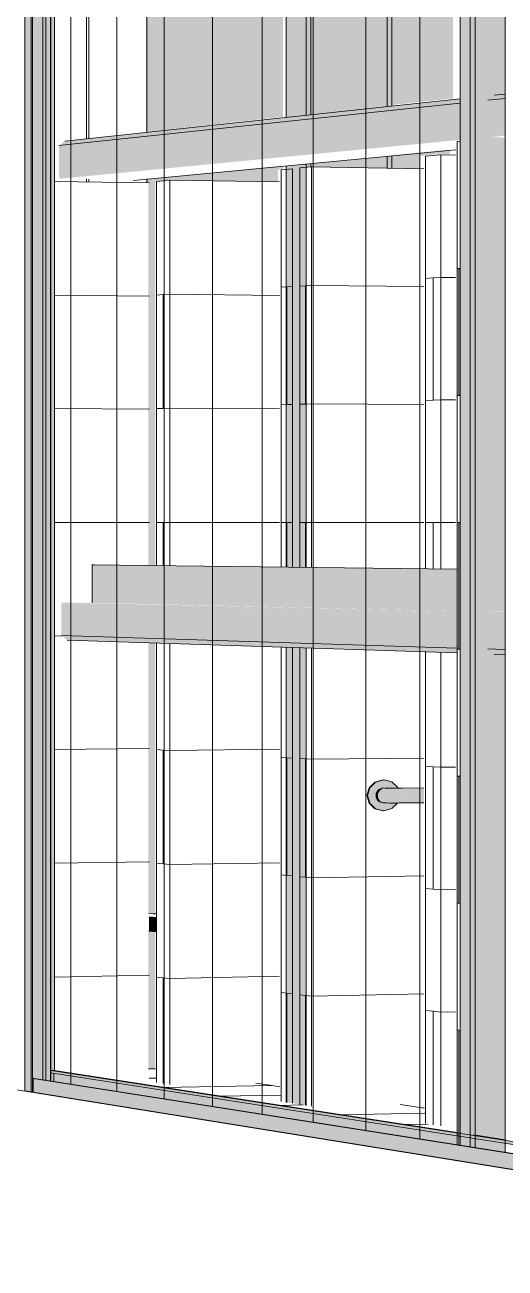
# Model space of a CAD drawing. Header units: inches. Extents: x -2804 to 58974, y -36095 to 66.
# Drawn here: x -2804.1557 to -2804.1077, y 59.9253 to 60.0498 of the extents above; entities that cross this region are included whole.
import ezdxf

# ---------------------------------------------------------------- set-up
doc = ezdxf.new("R2010")
doc.units = ezdxf.units.IN
doc.header["$MEASUREMENT"] = 0
for name, color, linetype, lineweight in [('A-FLOR', 192, 'Continuous', 13), ('A-FLOR-PATT', 8, 'Continuous', 13), ('A-GLAZ-CURT', 52, 'Continuous', 9), ('A-GLAZ-CWMG', 51, 'Continuous', 9), ('A-WALL', 113, 'Continuous', 13), ('A-WALL-PATT', 111, 'Continuous', 13), ('I-WALL', 2, 'Continuous', 13), ('L-SITE-WALL', 31, 'Continuous', 13), ('Q-SPCQ', 91, 'Continuous', 9), ('S-BEAM', 12, 'Continuous', 9), ('S-COLS', 52, 'Continuous', 9)]:
    doc.layers.add(name, color=color, linetype=linetype, lineweight=lineweight)

# ---------------------------------------------------------------- blocks, each defined once
blk = doc.blocks.new('FP_3-Entrance - Xcel')
at = {"layer": 'A-WALL-PATT', "lineweight": 9}
for p, q in [((-2804.14954, 60.0384), (-2804.14954, 60.07798)), ((-2804.14929, 60.03843), (-2804.14929, 60.07797)), ((-2804.14954, 60.03408), (-2804.14954, 60.03436)), ((-2804.14929, 60.03408), (-2804.14929, 60.03435))]:
    blk.add_line(p, q, dxfattribs=at)
blk = doc.blocks.new('FP_29-Entrance - Xcel')
at = {"layer": 'A-WALL-PATT', "lineweight": 9}
for p, q in [((-2804.11065, 59.93742), (-2804.11065, 60.08836)), ((-2804.1162, 59.93825), (-2804.1162, 60.08713)), ((-2804.12159, 59.9391), (-2804.12159, 60.08593)), ((-2804.12684, 59.93993), (-2804.12684, 60.08477)), ((-2804.13195, 59.94073), (-2804.13195, 60.08364)), ((-2804.14176, 59.94227), (-2804.14176, 60.08146)), ((-2804.13692, 59.94151), (-2804.13692, 60.08253)), ((-2804.14648, 59.94302), (-2804.14648, 60.08041)), ((-2804.15108, 59.94374), (-2804.15108, 60.07939))]:
    blk.add_line(p, q, dxfattribs=at)
blk = doc.blocks.new('FP_33-Entrance - Xcel')
at = {"layer": 'A-WALL-PATT', "color": 253, "lineweight": 9}
for p, q in [((-2804.11245, 60.0254), (-2804.1123, 60.02541)), ((-2804.1123, 60.02541), (-2804.11215, 60.02542)), ((-2804.1123, 60.02541), (-2804.1123, 60.02541)), ((-2804.1123, 60.01271), (-2804.1123, 60.02541)), ((-2804.11245, 60.0127), (-2804.1123, 60.01271)), ((-2804.1123, 60.01271), (-2804.1123, 60.01271)), ((-2804.1123, 60.01271), (-2804.11215, 60.01271)), ((-2804.11245, 60), (-2804.1123, 60)), ((-2804.1123, 60), (-2804.1123, 60)), ((-2804.1123, 60), (-2804.11215, 60)), ((-2804.1123, 59.98729), (-2804.1123, 60)), ((-2804.11245, 59.9873), (-2804.1123, 59.98729)), ((-2804.1123, 59.98729), (-2804.1123, 59.98729)), ((-2804.1123, 59.98729), (-2804.11215, 59.98729)), ((-2804.11245, 59.9746), (-2804.1123, 59.97459)), ((-2804.1123, 59.97459), (-2804.1123, 59.97459)), ((-2804.1123, 59.97459), (-2804.11215, 59.97458)), ((-2804.1123, 59.96188), (-2804.1123, 59.97459)), ((-2804.11245, 59.96189), (-2804.1123, 59.96188)), ((-2804.1123, 59.96188), (-2804.1123, 59.96188)), ((-2804.1123, 59.96188), (-2804.11215, 59.96186)), ((-2804.11245, 59.94919), (-2804.1123, 59.94917)), ((-2804.1123, 59.94917), (-2804.1123, 59.94917)), ((-2804.1123, 59.94917), (-2804.11215, 59.94915)), ((-2804.1123, 59.93884), (-2804.1123, 59.94917)), ((-2804.1123, 59.93766), (-2804.1123, 59.93884))]:
    blk.add_line(p, q, dxfattribs=at)
blk = doc.blocks.new('FP_36-Entrance - Xcel')
at = {"layer": 'A-FLOR-PATT', "color": 253, "lineweight": 9}
for p, q in [((-2804.14334, 59.94529), (-2804.14263, 59.9453)), ((-2804.14326, 59.94437), (-2804.14255, 59.94438)), ((-2804.1419, 59.94344), (-2804.13094, 59.94363)), ((-2804.13258, 59.94387), (-2804.13094, 59.94363)), ((-2804.13094, 59.94363), (-2804.13094, 59.94363)), ((-2804.13094, 59.94363), (-2804.13018, 59.94351)), ((-2804.13616, 59.94256), (-2804.1301, 59.94266)), ((-2804.13023, 59.94164), (-2804.12785, 59.94169)), ((-2804.12411, 59.9407), (-2804.1157, 59.94085)), ((-2804.11815, 59.94172), (-2804.11575, 59.94136)), ((-2804.11588, 59.94138), (-2804.11575, 59.94138)), ((-2804.11779, 59.93973), (-2804.11535, 59.93977))]:
    blk.add_line(p, q, dxfattribs=at)
blk = doc.blocks.new('FP_37-Entrance - Xcel')
at = {"layer": 'A-WALL-PATT', "color": 135, "lineweight": 9}
for p, q in [((-2804.14119, 60.02284), (-2804.13022, 60.02272)), ((-2804.14119, 60.01142), (-2804.13022, 60.01136)), ((-2804.14119, 60), (-2804.13022, 60)), ((-2804.14119, 59.97716), (-2804.13022, 59.97728)), ((-2804.14119, 59.96575), (-2804.13022, 59.96592)), ((-2804.14119, 59.95433), (-2804.13022, 59.95456))]:
    blk.add_line(p, q, dxfattribs=at)
blk = doc.blocks.new('FP_38-Entrance - Xcel')
at = {"layer": 'A-WALL-PATT', "color": 253, "lineweight": 9}
for p, q in [((-2804.14185, 60.02279), (-2804.14119, 60.02284)), ((-2804.14251, 60.02275), (-2804.14185, 60.02279)), ((-2804.14185, 60.02279), (-2804.14185, 60.02279)), ((-2804.14185, 60.0114), (-2804.14185, 60.02279)), ((-2804.14251, 60.01138), (-2804.14185, 60.0114)), ((-2804.14185, 60.0114), (-2804.14119, 60.01142)), ((-2804.14185, 60.0114), (-2804.14185, 60.0114)), ((-2804.14251, 60), (-2804.14185, 60)), ((-2804.14185, 60), (-2804.14185, 60)), ((-2804.14185, 60), (-2804.14119, 60)), ((-2804.14185, 59.99567), (-2804.14185, 60)), ((-2804.14251, 59.97725), (-2804.14185, 59.97721)), ((-2804.14185, 59.97721), (-2804.14185, 59.97721)), ((-2804.14185, 59.97721), (-2804.14119, 59.97716)), ((-2804.14185, 59.96581), (-2804.14185, 59.97721)), ((-2804.14251, 59.96587), (-2804.14185, 59.96581)), ((-2804.14185, 59.96581), (-2804.14185, 59.96581)), ((-2804.14185, 59.96581), (-2804.14119, 59.96575)), ((-2804.14251, 59.95449), (-2804.14185, 59.95441)), ((-2804.14185, 59.95441), (-2804.14185, 59.95441)), ((-2804.14185, 59.95441), (-2804.14119, 59.95433)), ((-2804.14185, 59.94383), (-2804.14185, 59.95441))]:
    blk.add_line(p, q, dxfattribs=at)
blk = doc.blocks.new('FP_39-Entrance - Xcel')
at = {"layer": 'A-WALL-PATT', "color": 253, "lineweight": 9}
for p, q in [((-2804.13005, 60.02353), (-2804.12948, 60.02356)), ((-2804.12948, 60.02356), (-2804.12891, 60.0236)), ((-2804.12948, 60.02356), (-2804.12948, 60.02356)), ((-2804.12948, 60.01178), (-2804.12948, 60.02356)), ((-2804.13005, 60.01176), (-2804.12948, 60.01178)), ((-2804.12948, 60.01178), (-2804.12891, 60.0118)), ((-2804.12948, 60.01178), (-2804.12948, 60.01178)), ((-2804.13005, 60), (-2804.12948, 60)), ((-2804.12948, 60), (-2804.12948, 60)), ((-2804.12948, 60), (-2804.12891, 60)), ((-2804.12948, 59.99552), (-2804.12948, 60)), ((-2804.13005, 59.97647), (-2804.12948, 59.97644)), ((-2804.12948, 59.97644), (-2804.12948, 59.97644)), ((-2804.12948, 59.97644), (-2804.12891, 59.9764)), ((-2804.12948, 59.96466), (-2804.12948, 59.97644)), ((-2804.13005, 59.96471), (-2804.12948, 59.96466)), ((-2804.12948, 59.96466), (-2804.12948, 59.96466)), ((-2804.12948, 59.96466), (-2804.12891, 59.9646)), ((-2804.13005, 59.95294), (-2804.12948, 59.95287)), ((-2804.12948, 59.95287), (-2804.12948, 59.95287)), ((-2804.12948, 59.95287), (-2804.12891, 59.9528)), ((-2804.12948, 59.94193), (-2804.12948, 59.95287))]:
    blk.add_line(p, q, dxfattribs=at)
blk = doc.blocks.new('FP_40-Entrance - Xcel')
at = {"layer": 'A-WALL-PATT', "color": 135, "lineweight": 9}
for p, q in [((-2804.12703, 60.02372), (-2804.11578, 60.02359)), ((-2804.12703, 60.01186), (-2804.11578, 60.01179)), ((-2804.12703, 60), (-2804.11578, 60)), ((-2804.12703, 59.97628), (-2804.11578, 59.97641)), ((-2804.12703, 59.96443), (-2804.11578, 59.96462)), ((-2804.12703, 59.95257), (-2804.11578, 59.95282))]:
    blk.add_line(p, q, dxfattribs=at)
blk = doc.blocks.new('FP_41-Entrance - Xcel')
at = {"layer": 'A-WALL-PATT', "color": 253, "lineweight": 9}
for p, q in [((-2804.12818, 60.02364), (-2804.12761, 60.02368)), ((-2804.12761, 60.02368), (-2804.12703, 60.02372)), ((-2804.12761, 60.02368), (-2804.12761, 60.02368)), ((-2804.12761, 60.01184), (-2804.12761, 60.02368)), ((-2804.12818, 60.01182), (-2804.12761, 60.01184)), ((-2804.12761, 60.01184), (-2804.12703, 60.01186)), ((-2804.12761, 60.01184), (-2804.12761, 60.01184)), ((-2804.12818, 60), (-2804.12761, 60)), ((-2804.12761, 60), (-2804.12761, 60)), ((-2804.12761, 60), (-2804.12703, 60)), ((-2804.12761, 59.9955), (-2804.12761, 60)), ((-2804.12818, 59.97636), (-2804.12761, 59.97632)), ((-2804.12761, 59.97632), (-2804.12761, 59.97632)), ((-2804.12761, 59.97632), (-2804.12703, 59.97628)), ((-2804.12761, 59.96448), (-2804.12761, 59.97632)), ((-2804.12818, 59.96453), (-2804.12761, 59.96448)), ((-2804.12761, 59.96448), (-2804.12761, 59.96448)), ((-2804.12761, 59.96448), (-2804.12703, 59.96443)), ((-2804.12818, 59.95271), (-2804.12761, 59.95264)), ((-2804.12761, 59.95264), (-2804.12761, 59.95264)), ((-2804.12761, 59.95264), (-2804.12703, 59.95257)), ((-2804.12761, 59.94165), (-2804.12761, 59.95264))]:
    blk.add_line(p, q, dxfattribs=at)
blk = doc.blocks.new('FP_42-Entrance - Xcel')
at = {"layer": 'A-WALL-PATT', "color": 135, "lineweight": 9}
for p, q in [((-2804.11409, 60.02452), (-2804.11263, 60.0245)), ((-2804.11409, 60.01226), (-2804.11263, 60.01225)), ((-2804.11409, 60), (-2804.11263, 60)), ((-2804.11409, 59.97548), (-2804.11263, 59.9755)), ((-2804.11409, 59.96322), (-2804.11263, 59.96325)), ((-2804.11409, 59.95096), (-2804.11263, 59.951))]:
    blk.add_line(p, q, dxfattribs=at)
blk = doc.blocks.new('FP_43-Entrance - Xcel')
at = {"layer": 'A-WALL-PATT', "color": 253, "lineweight": 9}
for p, q in [((-2804.11561, 60.02442), (-2804.11485, 60.02447)), ((-2804.11485, 60.02447), (-2804.11409, 60.02452)), ((-2804.11485, 60.02447), (-2804.11485, 60.02447)), ((-2804.11485, 60.01224), (-2804.11485, 60.02447)), ((-2804.11561, 60.01221), (-2804.11485, 60.01224)), ((-2804.11485, 60.01224), (-2804.11409, 60.01226)), ((-2804.11485, 60.01224), (-2804.11485, 60.01224)), ((-2804.11561, 60), (-2804.11485, 60)), ((-2804.11485, 60), (-2804.11485, 60)), ((-2804.11485, 60), (-2804.11409, 60)), ((-2804.11485, 59.99535), (-2804.11485, 60)), ((-2804.11561, 59.97558), (-2804.11485, 59.97553)), ((-2804.11485, 59.97553), (-2804.11485, 59.97553)), ((-2804.11485, 59.97553), (-2804.11409, 59.97548)), ((-2804.11485, 59.96329), (-2804.11485, 59.97553)), ((-2804.11561, 59.96336), (-2804.11485, 59.96329)), ((-2804.11485, 59.96329), (-2804.11485, 59.96329)), ((-2804.11485, 59.96329), (-2804.11409, 59.96322)), ((-2804.11561, 59.95115), (-2804.11485, 59.95106)), ((-2804.11485, 59.95106), (-2804.11485, 59.95106)), ((-2804.11485, 59.95106), (-2804.11409, 59.95096)), ((-2804.11485, 59.9397), (-2804.11485, 59.95106))]:
    blk.add_line(p, q, dxfattribs=at)
blk = doc.blocks.new('FP_49-Entrance - Xcel')
at = {"layer": 'A-WALL-PATT', "color": 135, "lineweight": 9}
for p, q in [((-2804.15273, 60.02275), (-2804.14324, 60.02265)), ((-2804.15273, 60.01138), (-2804.14324, 60.01133)), ((-2804.15273, 60), (-2804.14324, 60)), ((-2804.15273, 59.98862), (-2804.15197, 59.98863)), ((-2804.15273, 59.97725), (-2804.14324, 59.97735)), ((-2804.15273, 59.96587), (-2804.14324, 59.96602)), ((-2804.15273, 59.95449), (-2804.14324, 59.95469))]:
    blk.add_line(p, q, dxfattribs=at)

msp = doc.modelspace()

# ---------------------------------------------------------------- hatches: boundary and pattern name
at = {"layer": 'A-GLAZ-CWMG', "lineweight": 5}
for points in [[(-2804.15505, 59.94298), (-2804.15505, 60.08125), (-2804.15569, 60.08111), (-2804.15569, 59.94308)], [(-2804.15505, 59.94298), (-2804.15492, 59.94298), (-2804.15492, 60.08125), (-2804.15505, 60.08125), (-2804.15505, 59.9439)], [(-2804.15493, 59.9431), (-2804.15488, 59.9431), (-2804.15488, 59.94433), (-2804.15474, 59.94433), (-2804.15359, 59.94415), (-2804.15359, 60.07886), (-2804.15488, 60.0786), (-2804.15488, 60.08108), (-2804.15493, 60.08108), (-2804.15493, 59.94401)], [(-2804.15314, 59.94408), (-2804.15314, 60.07896), (-2804.15359, 60.07886), (-2804.15359, 59.94415)], [(-2804.15308, 59.94407), (-2804.15308, 60.07898), (-2804.15313, 60.07896), (-2804.15313, 59.94408)], [(-2804.06056, 59.93056), (-2804.06056, 59.93086), (-2804.15308, 59.94513), (-2804.15308, 59.94489), (-2804.06069, 59.93058)], [(-2804.06082, 59.92779), (-2804.06082, 59.92954), (-2804.15487, 59.94434), (-2804.15487, 59.94295), (-2804.10856, 59.93549)]]:
    msp.add_hatch(color=256, dxfattribs=at).paths.add_polyline_path(points, flags=0)
h = msp.add_hatch(color=256, dxfattribs=at)
h.paths.add_polyline_path([(-2804.15278, 59.94402), (-2804.15278, 59.94485), (-2804.15308, 59.94489), (-2804.15308, 59.94407)], flags=0)
h.paths.add_polyline_path([(-2804.15308, 59.94513), (-2804.15272, 59.94514), (-2804.15272, 60.07777), (-2804.15308, 60.07777), (-2804.15308, 59.94514)], flags=0)
h.paths.add_polyline_path([(-2804.15308, 60.07802), (-2804.15278, 60.07809), (-2804.15278, 60.07904), (-2804.15308, 60.07898), (-2804.15308, 60.07807)], flags=0)
h = msp.add_hatch(color=256, dxfattribs=at)
h.paths.add_polyline_path([(-2804.06057, 59.92832), (-2804.06057, 59.92886), (-2804.06078, 59.9289), (-2804.06078, 59.92835), (-2804.0607, 59.92834)], flags=0)
h.paths.add_polyline_path([(-2804.06057, 59.92938), (-2804.06057, 59.93056), (-2804.10599, 59.9376), (-2804.10599, 59.93666), (-2804.0607, 59.92954), (-2804.06078, 59.92941), (-2804.0607, 59.9294)], flags=0)
h.paths.add_polyline_path([(-2804.10766, 59.93693), (-2804.10766, 59.93786), (-2804.11084, 59.93835), (-2804.11084, 59.93743), (-2804.10955, 59.93722)], flags=0)
h.paths.add_polyline_path([(-2804.11245, 59.93768), (-2804.11245, 59.9386), (-2804.15278, 59.94485), (-2804.15278, 59.94402), (-2804.11899, 59.93871)], flags=0)
at = {"layer": 'I-WALL', "lineweight": 5}
msp.add_hatch(color=254, dxfattribs=at).paths.add_polyline_path([(-2804.11116, 59.93748), (-2804.11116, 60.08828), (-2804.11215, 60.08806), (-2804.11215, 59.93763)], flags=0)
h = msp.add_hatch(color=254, dxfattribs=at)
h.paths.add_polyline_path([(-2804.11084, 59.93743), (-2804.11084, 59.93835), (-2804.11116, 59.9384), (-2804.11116, 59.93748)], flags=0)
h.paths.add_polyline_path([(-2804.10771, 59.93819), (-2804.10771, 59.98678), (-2804.10875, 59.98682), (-2804.10938, 59.98733), (-2804.10936, 59.99094), (-2804.10928, 59.99101), (-2804.10918, 59.99104), (-2804.10771, 59.99105), (-2804.10771, 60.03851), (-2804.10928, 60.03856), (-2804.10936, 60.03866), (-2804.10938, 60.03874), (-2804.10938, 60.04225), (-2804.10875, 60.04275), (-2804.10771, 60.04287), (-2804.10771, 60.0874), (-2804.10853, 60.08744), (-2804.11084, 60.08694), (-2804.11116, 60.08695), (-2804.11116, 59.93866), (-2804.11077, 59.93868), (-2804.10891, 59.93838)], flags=0)
h.paths.add_polyline_path([(-2804.11116, 60.08722), (-2804.11084, 60.08729), (-2804.11084, 60.08836), (-2804.11116, 60.08828), (-2804.11116, 60.08755)], flags=0)
at = {"layer": 'I-WALL'}
h = msp.add_hatch(color=256, dxfattribs=at)
h.paths.add_polyline_path([(-2804.14335, 59.94532), (-2804.14264, 59.94533), (-2804.14264, 59.95901), (-2804.14335, 59.95909), (-2804.14335, 59.94936)], flags=0)
h.paths.add_polyline_path([(-2804.14264, 59.96062), (-2804.14264, 59.96063), (-2804.14335, 59.96065)], flags=0)
h.paths.add_polyline_path([(-2804.14264, 59.96078), (-2804.14264, 59.96079), (-2804.14335, 59.96078)], flags=0)
h.paths.add_polyline_path([(-2804.14335, 59.96081), (-2804.14264, 59.96082), (-2804.14264, 59.98792), (-2804.14335, 59.98794), (-2804.14335, 59.96088)], flags=0)
h.paths.add_polyline_path([(-2804.14264, 59.99568), (-2804.14264, 60.03414), (-2804.14134, 60.03426), (-2804.13036, 60.03409), (-2804.13036, 60.03531), (-2804.12987, 60.03536), (-2804.12987, 60.0357), (-2804.14359, 60.03437), (-2804.14359, 60.03399), (-2804.14335, 60.03399), (-2804.14335, 59.99569)], flags=0)
h.paths.add_polyline_path([(-2804.11613, 60.03541), (-2804.11613, 60.03668), (-2804.11464, 60.03682), (-2804.11318, 60.03682), (-2804.11318, 60.03731), (-2804.11935, 60.0367), (-2804.11935, 60.03546), (-2804.11691, 60.03542)], flags=0)
h.paths.add_polyline_path([(-2804.14359, 60.03907), (-2804.12987, 60.04058), (-2804.12987, 60.07031), (-2804.14359, 60.0677), (-2804.14359, 60.04019)], flags=0)
h.paths.add_polyline_path([(-2804.11935, 60.04173), (-2804.11288, 60.04244), (-2804.11288, 60.0707), (-2804.11935, 60.07066), (-2804.11935, 60.04718)], flags=0)
at = {"layer": 'Q-SPCQ', "lineweight": 5}
for color, points in [(254, [(-2804.12061, 59.97132), (-2804.1212, 59.97188), (-2804.12141, 59.97265), (-2804.1212, 59.97342), (-2804.12061, 59.97399), (-2804.12068, 59.97399), (-2804.12127, 59.97342), (-2804.12149, 59.97265), (-2804.12127, 59.97188), (-2804.12068, 59.97133)]), (254, [(-2804.12039, 59.97264), (-2804.12034, 59.9729), (-2804.12029, 59.97301), (-2804.12014, 59.97318), (-2804.11988, 59.97334), (-2804.11981, 59.97336), (-2804.12019, 59.9733), (-2804.12035, 59.97318), (-2804.12047, 59.97303), (-2804.12055, 59.97285), (-2804.12055, 59.97265), (-2804.12042, 59.97265)]), (254, [(-2804.11942, 59.97263), (-2804.1178, 59.97263), (-2804.11786, 59.97316), (-2804.11795, 59.97336), (-2804.118, 59.97339), (-2804.11846, 59.97338), (-2804.11988, 59.97334), (-2804.12, 59.97329), (-2804.12016, 59.97317), (-2804.12029, 59.97301), (-2804.12036, 59.97284), (-2804.12039, 59.97264), (-2804.11973, 59.97263)]), (254, [(-2804.1178, 59.97263), (-2804.11577, 59.97266), (-2804.11577, 59.97341), (-2804.11795, 59.97336), (-2804.11786, 59.97316), (-2804.11781, 59.97283)]), (254, [(-2804.11981, 59.97194), (-2804.12011, 59.97208), (-2804.12016, 59.97212), (-2804.12029, 59.97228), (-2804.12036, 59.97247), (-2804.12039, 59.97264), (-2804.12057, 59.97265), (-2804.12055, 59.97247), (-2804.12047, 59.97229), (-2804.12027, 59.97208), (-2804.12019, 59.97202), (-2804.12, 59.97195)]), (254, [(-2804.11864, 59.9719), (-2804.11795, 59.97193), (-2804.11786, 59.97211), (-2804.11781, 59.97244), (-2804.1178, 59.97263), (-2804.12039, 59.97264), (-2804.12036, 59.97245), (-2804.12029, 59.97228), (-2804.12011, 59.97208), (-2804.12, 59.97201), (-2804.11964, 59.97192), (-2804.11899, 59.97191)]), (254, [(-2804.118, 59.97191), (-2804.11577, 59.97196), (-2804.11577, 59.97266), (-2804.1178, 59.97263), (-2804.11786, 59.97211), (-2804.11795, 59.97193)]), (251, [(-2804.14256, 59.95901), (-2804.14256, 59.95996), (-2804.14329, 59.96004), (-2804.14329, 59.95909)]), (10, [(-2804.14254, 59.96039), (-2804.14254, 59.96044), (-2804.14326, 59.96051), (-2804.14326, 59.96047)]), (10, [(-2804.14254, 59.96), (-2804.14254, 59.96039), (-2804.14326, 59.96047), (-2804.14326, 59.96008)]), (10, [(-2804.14254, 59.95997), (-2804.14254, 59.96), (-2804.14326, 59.96004)])]:
    msp.add_hatch(color=color, dxfattribs=at).paths.add_polyline_path(points, flags=0)
at = {"layer": 'Q-SPCQ'}
msp.add_hatch(color=9, dxfattribs=at).paths.add_polyline_path([(-2804.1198, 59.97113), (-2804.11982, 59.97193), (-2804.12015, 59.97201), (-2804.12029, 59.97209), (-2804.12037, 59.97216), (-2804.12047, 59.97229), (-2804.12055, 59.97247), (-2804.12057, 59.97266), (-2804.12055, 59.97285), (-2804.12047, 59.97303), (-2804.12035, 59.97318), (-2804.12019, 59.9733), (-2804.11988, 59.97339), (-2804.1198, 59.97341), (-2804.1198, 59.97421), (-2804.12061, 59.97399), (-2804.1212, 59.97342), (-2804.12141, 59.97265), (-2804.1212, 59.97188), (-2804.12061, 59.97132), (-2804.11988, 59.97115)], flags=0)
at = {"layer": 'Q-SPCQ', "lineweight": 5}
h = msp.add_hatch(color=254, dxfattribs=at)
h.paths.add_polyline_path([(-2804.1198, 59.97113), (-2804.11899, 59.97134), (-2804.11846, 59.97191), (-2804.11925, 59.97192), (-2804.11972, 59.97194), (-2804.1198, 59.97192)], flags=0)
h.paths.add_polyline_path([(-2804.11951, 59.97335), (-2804.11937, 59.97339), (-2804.11938, 59.97337)], flags=0)
h.paths.add_polyline_path([(-2804.11869, 59.97335), (-2804.11869, 59.97338), (-2804.11838, 59.97338), (-2804.1184, 59.97345), (-2804.11899, 59.97401), (-2804.1198, 59.97421), (-2804.1198, 59.97341), (-2804.11872, 59.97335)], flags=0)
at = {"layer": 'S-BEAM', "lineweight": 5}
h = msp.add_hatch(color=256, dxfattribs=at)
h.paths.add_polyline_path([(-2804.15228, 60.03771), (-2804.11218, 60.04196), (-2804.11219, 60.04238), (-2804.1517, 60.03816)], flags=0)
h.paths.add_polyline_path([(-2804.10938, 60.04225), (-2804.10768, 60.04243), (-2804.10769, 60.04286), (-2804.10875, 60.04275)], flags=0)
h.paths.add_polyline_path([(-2804.10485, 60.04273), (-2804.06059, 60.04741), (-2804.0606, 60.0479), (-2804.10421, 60.04324)], flags=0)
h = msp.add_hatch(color=256, dxfattribs=at)
h.paths.add_polyline_path([(-2804.15228, 60.03458), (-2804.11218, 60.03847), (-2804.11218, 60.04196), (-2804.15228, 60.03771)], flags=0)
h.paths.add_polyline_path([(-2804.10938, 60.03874), (-2804.10768, 60.0389), (-2804.10768, 60.04243), (-2804.10938, 60.04225), (-2804.10938, 60.04013)], flags=0)
h.paths.add_polyline_path([(-2804.10485, 60.03918), (-2804.06059, 60.04347), (-2804.06059, 60.04741), (-2804.10485, 60.04273), (-2804.10485, 60.04013)], flags=0)
h = msp.add_hatch(color=256, dxfattribs=at)
h.paths.add_polyline_path([(-2804.15209, 60.0344), (-2804.11218, 60.03828), (-2804.11218, 60.03847), (-2804.15228, 60.03458), (-2804.1522, 60.03444), (-2804.15211, 60.0344)], flags=0)
h.paths.add_polyline_path([(-2804.10918, 60.03853), (-2804.10769, 60.03872), (-2804.10768, 60.0389), (-2804.10938, 60.03874), (-2804.10936, 60.03864), (-2804.10928, 60.03856), (-2804.10919, 60.03854)], flags=0)
h.paths.add_polyline_path([(-2804.10464, 60.03897), (-2804.06059, 60.04323), (-2804.06059, 60.04347), (-2804.10485, 60.03918), (-2804.10482, 60.03908), (-2804.10475, 60.039), (-2804.10466, 60.03898)], flags=0)
msp.add_hatch(color=8, dxfattribs=at).paths.add_polyline_path([(-2804.11248, 59.99112), (-2804.11248, 59.99532), (-2804.14897, 59.99576), (-2804.14897, 59.99194), (-2804.11533, 59.99118)], flags=0)
h = msp.add_hatch(color=256, dxfattribs=at)
h.paths.add_polyline_path([(-2804.06059, 59.98972), (-2804.06059, 59.98995), (-2804.10442, 59.9909), (-2804.1045, 59.9908), (-2804.10452, 59.99073), (-2804.06074, 59.98972)], flags=0)
h.paths.add_polyline_path([(-2804.10768, 59.9908), (-2804.10769, 59.99101), (-2804.10928, 59.99101), (-2804.10936, 59.99091), (-2804.10938, 59.99084)], flags=0)
h.paths.add_polyline_path([(-2804.11248, 59.99091), (-2804.11248, 59.99111), (-2804.15194, 59.99197), (-2804.15202, 59.99187), (-2804.15204, 59.99182), (-2804.11532, 59.99098)], flags=0)
h = msp.add_hatch(color=256, dxfattribs=at)
h.paths.add_polyline_path([(-2804.06059, 59.98578), (-2804.06059, 59.98972), (-2804.10452, 59.99073), (-2804.10452, 59.98717), (-2804.06361, 59.98587)], flags=0)
h.paths.add_polyline_path([(-2804.10768, 59.98727), (-2804.10768, 59.9908), (-2804.10938, 59.99084), (-2804.10938, 59.98733)], flags=0)
h.paths.add_polyline_path([(-2804.11248, 59.98742), (-2804.11248, 59.99091), (-2804.15204, 59.99182), (-2804.15204, 59.98868), (-2804.11532, 59.98751)], flags=0)
h = msp.add_hatch(color=256, dxfattribs=at)
h.paths.add_polyline_path([(-2804.0606, 59.98523), (-2804.06059, 59.98578), (-2804.10452, 59.98717), (-2804.10383, 59.98665), (-2804.06362, 59.98533)], flags=0)
h.paths.add_polyline_path([(-2804.10769, 59.98678), (-2804.10768, 59.98727), (-2804.10938, 59.98733), (-2804.10875, 59.98682)], flags=0)
h.paths.add_polyline_path([(-2804.11249, 59.98694), (-2804.11248, 59.98742), (-2804.15204, 59.98868), (-2804.15146, 59.98822), (-2804.11533, 59.98703)], flags=0)
at = {"layer": 'S-COLS', "lineweight": 5}
h = msp.add_hatch(color=256, dxfattribs=at)
h.paths.add_polyline_path([(-2804.12754, 59.94164), (-2804.12754, 59.98743), (-2804.12955, 59.98749), (-2804.12955, 59.94194)], flags=0)
h.paths.add_polyline_path([(-2804.12754, 59.9955), (-2804.12754, 60.03586), (-2804.12955, 60.03567), (-2804.12955, 59.99553)], flags=0)
h.paths.add_polyline_path([(-2804.12955, 60.04055), (-2804.12754, 60.04077), (-2804.12754, 60.0814), (-2804.12955, 60.08097), (-2804.12955, 60.04715)], flags=0)
h = msp.add_hatch(color=256, dxfattribs=at)
h.paths.add_polyline_path([(-2804.12754, 60.03553), (-2804.12709, 60.03557), (-2804.12709, 60.03591), (-2804.12754, 60.03584), (-2804.12754, 60.03557)], flags=0)
h.paths.add_polyline_path([(-2804.12754, 60.04077), (-2804.12709, 60.04082), (-2804.12709, 60.0815), (-2804.12754, 60.0814), (-2804.12754, 60.04592)], flags=0)
h = msp.add_hatch(color=256, dxfattribs=at)
h.paths.add_polyline_path([(-2804.12115, 60.03548), (-2804.12115, 60.03648), (-2804.1271, 60.03591), (-2804.1271, 60.03557), (-2804.12699, 60.03557), (-2804.12132, 60.03548)], flags=0)
h.paths.add_polyline_path([(-2804.1271, 60.04082), (-2804.12115, 60.04147), (-2804.12115, 60.07186), (-2804.12132, 60.07183), (-2804.12541, 60.07197), (-2804.12541, 60.07232), (-2804.12347, 60.07269), (-2804.12346, 60.07277), (-2804.12346, 60.0823), (-2804.1271, 60.0815), (-2804.1271, 60.04191)], flags=0)
h = msp.add_hatch(color=256, dxfattribs=at)
h.paths.add_polyline_path([(-2804.12026, 60.03546), (-2804.12026, 60.03657), (-2804.12115, 60.03648), (-2804.12115, 60.03548), (-2804.12031, 60.03546)], flags=0)
h.paths.add_polyline_path([(-2804.12115, 60.04147), (-2804.12026, 60.04157), (-2804.12026, 60.07202), (-2804.12115, 60.07183), (-2804.12115, 60.04715)], flags=0)
h = msp.add_hatch(color=256, dxfattribs=at)
h.paths.add_polyline_path([(-2804.11945, 60.03545), (-2804.11945, 60.03665), (-2804.12026, 60.03657), (-2804.12026, 60.03546)], flags=0)
h.paths.add_polyline_path([(-2804.12026, 60.04157), (-2804.11945, 60.04166), (-2804.11945, 60.07218), (-2804.12026, 60.07202), (-2804.12026, 60.04715)], flags=0)
h = msp.add_hatch(color=256, dxfattribs=at)
h.paths.add_polyline_path([(-2804.119, 60.03544), (-2804.119, 60.03669), (-2804.11945, 60.03665), (-2804.11945, 60.03545)], flags=0)
h.paths.add_polyline_path([(-2804.11945, 60.04166), (-2804.119, 60.0417), (-2804.119, 60.07226), (-2804.11945, 60.07218), (-2804.11945, 60.04714)], flags=0)

# ---------------------------------------------------------------- linework, layer by layer
at = {"layer": 'A-GLAZ-CWMG'}
for p, q in [((-2804.15569, 60.08111), (-2804.15569, 59.94308)), ((-2804.15505, 60.08125), (-2804.15505, 59.94298)), ((-2804.15492, 60.08125), (-2804.15492, 59.94298)), ((-2804.15359, 60.07886), (-2804.15359, 59.94415)), ((-2804.15313, 60.07896), (-2804.15313, 59.94408)), ((-2804.15308, 60.07898), (-2804.15308, 59.94407)), ((-2804.15272, 60.07777), (-2804.15272, 59.94514)), ((-2804.15308, 59.94513), (-2804.15272, 59.94514)), ((-2804.15308, 59.94489), (-2804.15308, 59.94513)), ((-2804.15308, 59.94513), (-2804.06056, 59.93086)), ((-2804.15308, 59.94489), (-2804.06056, 59.93056)), ((-2804.15278, 59.94402), (-2804.15278, 59.94485)), ((-2804.15272, 59.94514), (-2804.11246, 59.93894)), ((-2804.15487, 59.94295), (-2804.15487, 59.94434)), ((-2804.15487, 59.94434), (-2804.15474, 59.94434)), ((-2804.15487, 59.94434), (-2804.06082, 59.92954)), ((-2804.15474, 59.94434), (-2804.06066, 59.92955)), ((-2804.15505, 59.94298), (-2804.15569, 59.94308)), ((-2804.15492, 59.94298), (-2804.15505, 59.94298)), ((-2804.15488, 59.9431), (-2804.15493, 59.9431)), ((-2804.15487, 59.94295), (-2804.06082, 59.92779)), ((-2804.11077, 59.93868), (-2804.10766, 59.9382))]:
    msp.add_line(p, q, dxfattribs=at)
at = {"layer": 'A-WALL'}
for p, q in [((-2804.15388, 59.9442), (-2804.15388, 60.0788)), ((-2804.15493, 59.94316), (-2804.15488, 59.94316)), ((-2804.15492, 59.94306), (-2804.15487, 59.94305))]:
    msp.add_line(p, q, dxfattribs=at)
at = {"layer": 'I-WALL', "color": 252}
for p, q in [((-2804.10766, 59.93812), (-2804.10766, 60.08772)), ((-2804.11215, 59.93882), (-2804.11215, 60.08674)), ((-2804.11116, 60.08695), (-2804.11116, 59.93866)), ((-2804.11215, 60.03814), (-2804.11245, 60.03811)), ((-2804.11245, 59.93886), (-2804.11245, 60.03811)), ((-2804.11215, 60.03814), (-2804.11215, 59.93882)), ((-2804.11561, 60.03664), (-2804.11409, 60.03678)), ((-2804.11561, 59.99536), (-2804.11561, 60.03664)), ((-2804.11263, 60.03675), (-2804.11409, 60.03678)), ((-2804.11409, 60.03678), (-2804.11409, 59.99534)), ((-2804.13005, 60.03529), (-2804.12891, 60.0354)), ((-2804.13005, 59.99553), (-2804.13005, 60.03529)), ((-2804.12891, 60.0354), (-2804.12891, 59.99552)), ((-2804.12818, 60.03547), (-2804.12703, 60.03557)), ((-2804.12818, 59.99551), (-2804.12818, 60.03547)), ((-2804.11578, 60.03538), (-2804.12703, 60.03557)), ((-2804.12703, 60.03557), (-2804.12703, 59.99549)), ((-2804.14324, 60.03398), (-2804.15273, 60.03413)), ((-2804.14251, 60.03413), (-2804.14119, 60.03425)), ((-2804.14251, 59.99568), (-2804.14251, 60.03413)), ((-2804.13022, 60.03408), (-2804.14119, 60.03425)), ((-2804.14119, 60.03425), (-2804.14119, 59.99566)), ((-2804.14251, 59.94393), (-2804.14251, 59.98792)), ((-2804.14119, 59.98788), (-2804.14119, 59.94373)), ((-2804.13005, 59.94202), (-2804.13005, 59.98751)), ((-2804.12891, 59.98747), (-2804.12891, 59.94185)), ((-2804.12818, 59.94174), (-2804.12818, 59.98745)), ((-2804.12703, 59.98741), (-2804.12703, 59.94156)), ((-2804.11561, 59.93981), (-2804.11561, 59.98704)), ((-2804.11409, 59.98699), (-2804.11409, 59.93958)), ((-2804.11245, 59.93768), (-2804.11245, 59.93886)), ((-2804.11215, 59.93763), (-2804.11215, 59.93882)), ((-2804.11215, 59.93882), (-2804.11215, 59.93763)), ((-2804.11116, 59.93866), (-2804.11116, 59.93748)), ((-2804.10766, 59.93693), (-2804.10766, 59.93812))]:
    msp.add_line(p, q, dxfattribs=at)
at = {"layer": 'L-SITE-WALL'}
for p, q in [((-2804.14349, 60.078), (-2804.14349, 60.03906)), ((-2804.14349, 60.03437), (-2804.14349, 60.03398))]:
    msp.add_line(p, q, dxfattribs=at)
at = {"layer": 'L-SITE-WALL', "color": 250}
msp.add_line((-2804.01058, 59.91966), (-2804.19997, 59.9502), dxfattribs=at)
at = {"layer": 'Q-SPCQ', "color": 125}
for p, q in [((-2804.1198, 59.97421), (-2804.11934, 59.97413)), ((-2804.11972, 59.97421), (-2804.11964, 59.9742)), ((-2804.11972, 59.9734), (-2804.11953, 59.97339)), ((-2804.1196, 59.97338), (-2804.1195, 59.97335)), ((-2804.118, 59.97339), (-2804.11577, 59.97341)), ((-2804.11967, 59.97192), (-2804.11986, 59.97193)), ((-2804.11972, 59.97193), (-2804.1198, 59.97193)), ((-2804.11577, 59.97194), (-2804.11799, 59.97191)), ((-2804.11993, 59.97113), (-2804.12, 59.97114))]:
    msp.add_line(p, q, dxfattribs=at)
at = {"layer": 'Q-SPCQ', "color": 252, "lineweight": 13}
for p, q in [((-2804.14259, 59.96083), (-2804.1433, 59.96081)), ((-2804.14273, 59.96079), (-2804.14284, 59.96079)), ((-2804.14326, 59.96051), (-2804.14254, 59.96044)), ((-2804.14326, 59.96047), (-2804.14254, 59.96039)), ((-2804.14326, 59.96008), (-2804.14254, 59.96)), ((-2804.14254, 59.95997), (-2804.14326, 59.96004)), ((-2804.14256, 59.95901), (-2804.14329, 59.95909))]:
    msp.add_line(p, q, dxfattribs=at)
at = {"layer": 'Q-SPCQ', "color": 125}
for points in [[(-2804.11987, 59.97113, 0), (-2804.12068, 59.97133, 0), (-2804.12127, 59.97188, 0), (-2804.12149, 59.97265, 0), (-2804.12127, 59.97342, 0), (-2804.12068, 59.97399, 0), (-2804.11987, 59.97421, 0)], [(-2804.1198, 59.97421, 0), (-2804.12061, 59.97399, 0), (-2804.1212, 59.97342, 0), (-2804.12141, 59.97265, 0), (-2804.1212, 59.97188, 0), (-2804.12061, 59.97132, 0), (-2804.1198, 59.97113, 0)], [(-2804.12057, 59.97266, 0), (-2804.12055, 59.97285, 0), (-2804.12047, 59.97303, 0), (-2804.12035, 59.97318, 0), (-2804.12019, 59.9733, 0), (-2804.12, 59.97338, 0), (-2804.1198, 59.97341, 0)], [(-2804.11836, 59.97339, 0), (-2804.1184, 59.97345, 0), (-2804.11899, 59.97401, 0), (-2804.1198, 59.97421, 0)], [(-2804.118, 59.97339, 0), (-2804.11826, 59.97338, 0), (-2804.11848, 59.97338, 0), (-2804.11868, 59.97338, 0), (-2804.119, 59.97338, 0), (-2804.1192, 59.97338, 0), (-2804.11933, 59.97339, 0), (-2804.11947, 59.97339, 0), (-2804.11952, 59.97339, 0), (-2804.1195, 59.97339, 0)], [(-2804.1198, 59.97193, 0), (-2804.12, 59.97195, 0), (-2804.12019, 59.97202, 0), (-2804.12035, 59.97214, 0), (-2804.12047, 59.97229, 0), (-2804.12055, 59.97247, 0), (-2804.12057, 59.97266, 0)], [(-2804.1198, 59.97113, 0), (-2804.11899, 59.97134, 0), (-2804.1184, 59.97192, 0)], [(-2804.11799, 59.97191, 0), (-2804.11826, 59.97191, 0), (-2804.11849, 59.9719, 0), (-2804.11869, 59.9719, 0), (-2804.11902, 59.9719, 0), (-2804.11923, 59.9719, 0), (-2804.11949, 59.97191, 0), (-2804.11967, 59.97192, 0)]]:
    msp.add_polyline3d(points, dxfattribs=at)
at = {"layer": 'S-BEAM'}
for p, q in [((-2804.10875, 60.04275), (-2804.10769, 60.04286)), ((-2804.11218, 60.04196), (-2804.15228, 60.03771)), ((-2804.1517, 60.03816), (-2804.11219, 60.04238)), ((-2804.10768, 60.04243), (-2804.10938, 60.04225)), ((-2804.1126, 60.03727), (-2804.14483, 60.03423)), ((-2804.15204, 59.98868), (-2804.11248, 59.98742)), ((-2804.15146, 59.98822), (-2804.11249, 59.98694)), ((-2804.10938, 59.98733), (-2804.10768, 59.98727)), ((-2804.10875, 59.98682), (-2804.10769, 59.98678))]:
    msp.add_line(p, q, dxfattribs=at)
at = {"layer": 'S-BEAM', "color": 125}
for p, q in [((-2804.14897, 59.99194), (-2804.14897, 59.99576)), ((-2804.14897, 59.99576), (-2804.14872, 59.99576)), ((-2804.14897, 59.99576), (-2804.11248, 59.99532))]:
    msp.add_line(p, q, dxfattribs=at)
at = {"layer": 'S-COLS'}
for p, q in [((-2804.12754, 60.0814), (-2804.12754, 60.04077)), ((-2804.12709, 60.0815), (-2804.12709, 60.04082)), ((-2804.12955, 60.04055), (-2804.12955, 60.08097)), ((-2804.11945, 60.07218), (-2804.11945, 60.04166)), ((-2804.119, 60.07226), (-2804.119, 60.0417)), ((-2804.11945, 60.03665), (-2804.11945, 60.03545)), ((-2804.119, 60.03667), (-2804.119, 60.03544)), ((-2804.12955, 59.99552), (-2804.12955, 60.03565)), ((-2804.12754, 60.03584), (-2804.12754, 59.9955)), ((-2804.12709, 60.03591), (-2804.12709, 60.03557)), ((-2804.12955, 59.94194), (-2804.12955, 59.98749)), ((-2804.12754, 59.98743), (-2804.12754, 59.94164))]:
    msp.add_line(p, q, dxfattribs=at)

# ---------------------------------------------------------------- block references
at = {"layer": 'A-FLOR', "color": 7, "lineweight": 9}
msp.add_blockref('FP_36-Entrance - Xcel', (0, 0), dxfattribs=at)
at = {"layer": 'A-GLAZ-CURT'}
msp.add_blockref('FP_29-Entrance - Xcel', (0, 0), dxfattribs=at)
at = {"layer": 'I-WALL', "color": 7, "lineweight": 9}
for name in ['FP_33-Entrance - Xcel', 'FP_43-Entrance - Xcel', 'FP_42-Entrance - Xcel', 'FP_38-Entrance - Xcel', 'FP_37-Entrance - Xcel', 'FP_39-Entrance - Xcel', 'FP_41-Entrance - Xcel', 'FP_40-Entrance - Xcel', 'FP_49-Entrance - Xcel']:
    msp.add_blockref(name, (0, 0), dxfattribs=at)
at = {"layer": 'L-SITE-WALL', "lineweight": 9}
msp.add_blockref('FP_3-Entrance - Xcel', (0, 0), dxfattribs=at)

doc.saveas('drawing.dxf')
